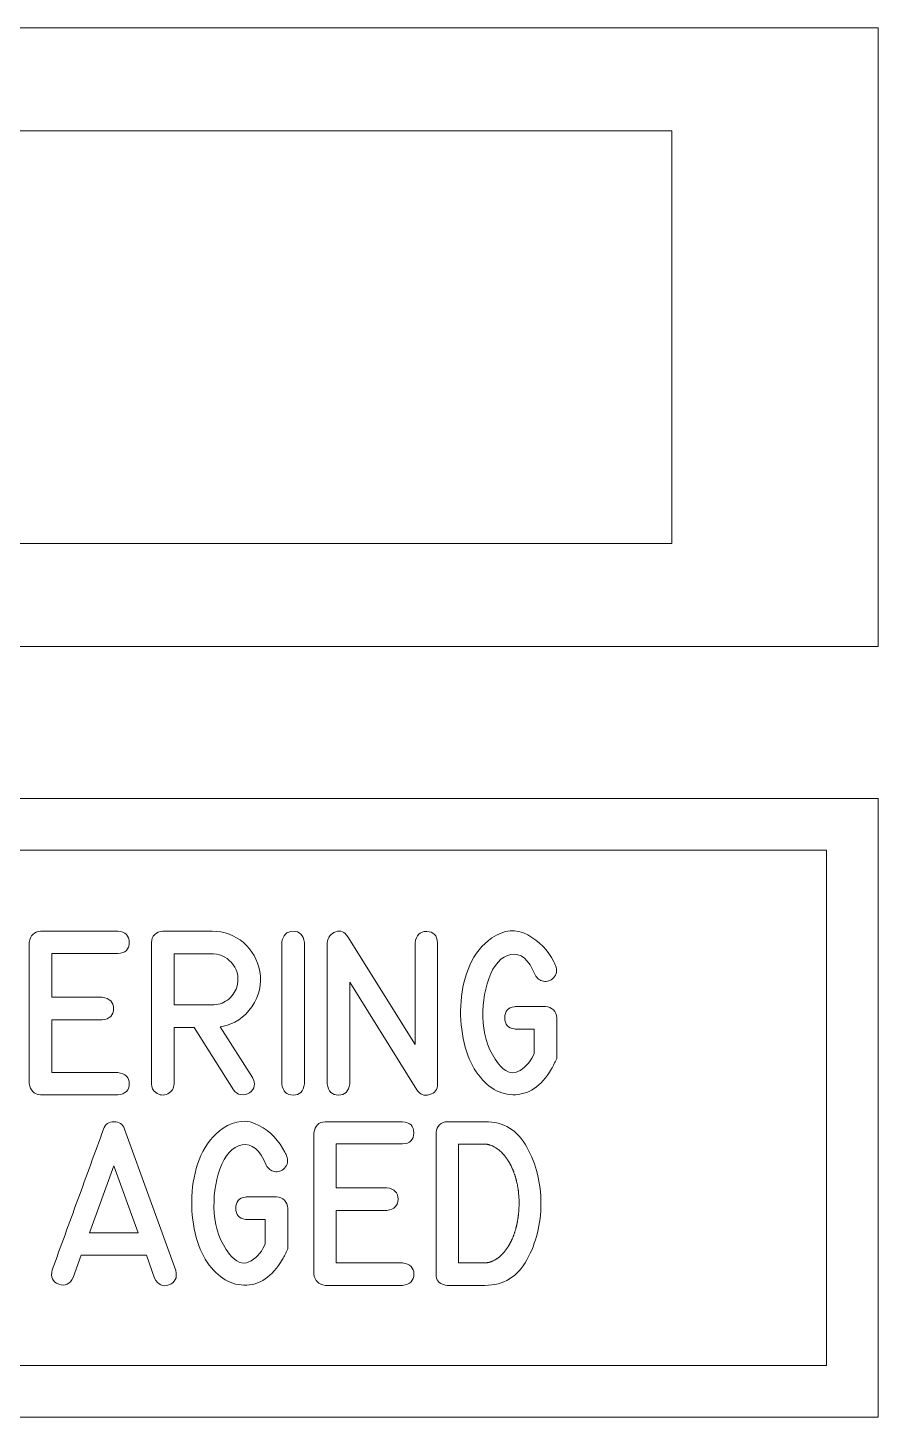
# Model space of a CAD drawing. Header units: millimetres. Extents: x -81 to 85, y -68 to 71.
# Drawn here: x -28.94 to -12.45, y -21.46 to 5.49 of the extents above; entities that cross this region are included whole.
import ezdxf

# ---------------------------------------------------------------- set-up
doc = ezdxf.new("R2010")
doc.units = ezdxf.units.MM
doc.header["$MEASUREMENT"] = 0
doc.layers.add('Layer 1', color=7, linetype='Continuous')

msp = doc.modelspace()

# ---------------------------------------------------------------- linework, layer by layer
at = {"layer": 'Layer 1', "color": 250, "lineweight": 18}
for points in [[(-72.4503, -6.5097), (-12.4503, -6.5097), (-12.4503, 5.4903), (-72.4503, 5.4903), (-72.4503, -6.5097)], [(-38.4503, -4.5098), (-16.4505, -4.5098), (-16.4505, 3.4902), (-38.4503, 3.4902), (-38.4503, -4.5098)]]:
    msp.add_lwpolyline(points, close=True, dxfattribs=at)
at = {"layer": 'Layer 1', "color": 250, "lineweight": 9}
msp.add_open_spline([(-72.4503, -21.4581), (-72.4503, -21.4581), (-12.4503, -21.4581), (-12.4503, -21.4581), (-12.4503, -21.4581), (-12.4503, -21.4581), (-12.4503, -9.4581), (-12.4503, -9.4581), (-12.4503, -9.4581), (-12.4503, -9.4581), (-72.4503, -9.4581), (-72.4503, -9.4581), (-72.4503, -9.4581), (-72.4503, -9.4581), (-72.4503, -21.4581), (-72.4503, -21.4581), (-72.4503, -21.4581), (-72.4503, -21.4581), (-72.4503, -21.4581), (-72.4503, -21.4581)], degree=3, knots=[0, 0, 0, 0, 0.1666667, 0.1666667, 0.1666667, 0.1666667, 0.3333333, 0.3333333, 0.3333333, 0.3333333, 0.5, 0.5, 0.5, 0.5, 0.6666667, 0.6666667, 0.6666667, 0.6666667, 1, 1, 1, 1], dxfattribs=at)
at = {"layer": 'Layer 1', "color": 2, "lineweight": 9}
msp.add_open_spline([(-41.4503, -20.4582), (-41.4503, -20.4582), (-13.4503, -20.4582), (-13.4503, -20.4582), (-13.4503, -20.4582), (-13.4503, -20.4582), (-13.4503, -10.4582), (-13.4503, -10.4582), (-13.4503, -10.4582), (-13.4503, -10.4582), (-41.4503, -10.4582), (-41.4503, -10.4582), (-41.4503, -10.4582), (-41.4503, -10.4582), (-41.4503, -20.4582), (-41.4503, -20.4582), (-41.4503, -20.4582), (-41.4503, -20.4582), (-41.4503, -20.4582), (-41.4503, -20.4582)], degree=3, knots=[0, 0, 0, 0, 0.1666667, 0.1666667, 0.1666667, 0.1666667, 0.3333333, 0.3333333, 0.3333333, 0.3333333, 0.5, 0.5, 0.5, 0.5, 0.6666667, 0.6666667, 0.6666667, 0.6666667, 1, 1, 1, 1], dxfattribs=at)
at = {"layer": 'Layer 1', "color": 240, "lineweight": 9}
for points, knots in [([(-27.192, -12.4655), (-27.192, -12.4655), (-28.4774, -12.4655), (-28.4774, -12.4655), (-28.4774, -12.4655), (-28.4774, -12.4655), (-28.4774, -13.3138), (-28.4774, -13.3138), (-28.4774, -13.3138), (-28.4774, -13.3138), (-27.4974, -13.3138), (-27.4974, -13.3138), (-27.4974, -13.3138), (-27.3508, -13.3355), (-27.2778, -13.409), (-27.2783, -13.5344), (-27.2783, -13.5344), (-27.2788, -13.6604), (-27.3519, -13.7334), (-27.4974, -13.754), (-27.4974, -13.754), (-27.4974, -13.754), (-28.4774, -13.754), (-28.4774, -13.754), (-28.4774, -13.754), (-28.4774, -13.754), (-28.4774, -14.7727), (-28.4774, -14.7727), (-28.4774, -14.7727), (-28.4774, -14.7727), (-27.192, -14.7727), (-27.192, -14.7727), (-27.192, -14.7727), (-27.0465, -14.7944), (-26.9735, -14.8669), (-26.9735, -14.9912), (-26.9735, -14.9912), (-26.9735, -15.1151), (-27.0465, -15.1876), (-27.192, -15.2082), (-27.192, -15.2082), (-27.192, -15.2082), (-28.6928, -15.2082), (-28.6928, -15.2082), (-28.6928, -15.2082), (-28.8219, -15.1918), (-28.8954, -15.1182), (-28.9129, -14.9881), (-28.9129, -14.9881), (-28.9129, -14.9881), (-28.9129, -12.2502), (-28.9129, -12.2502), (-28.9129, -12.2502), (-28.8933, -12.1136), (-28.8198, -12.0417), (-28.6928, -12.0332), (-28.6928, -12.0332), (-28.6928, -12.0332), (-27.192, -12.0332), (-27.192, -12.0332), (-27.192, -12.0332), (-27.0465, -12.0443), (-26.9735, -12.1173), (-26.974, -12.2512), (-26.974, -12.2512), (-26.9746, -12.3851), (-27.0476, -12.4565), (-27.192, -12.4655)], [0, 0, 0, 0, 0.0555556, 0.0555556, 0.0555556, 0.0555556, 0.1111111, 0.1111111, 0.1111111, 0.1111111, 0.1666667, 0.1666667, 0.1666667, 0.1666667, 0.2222222, 0.2222222, 0.2222222, 0.2222222, 0.2777778, 0.2777778, 0.2777778, 0.2777778, 0.3333333, 0.3333333, 0.3333333, 0.3333333, 0.3888889, 0.3888889, 0.3888889, 0.3888889, 0.4444444, 0.4444444, 0.4444444, 0.4444444, 0.5, 0.5, 0.5, 0.5, 0.5555556, 0.5555556, 0.5555556, 0.5555556, 0.6111111, 0.6111111, 0.6111111, 0.6111111, 0.6666667, 0.6666667, 0.6666667, 0.6666667, 0.7222222, 0.7222222, 0.7222222, 0.7222222, 0.7777778, 0.7777778, 0.7777778, 0.7777778, 0.8333333, 0.8333333, 0.8333333, 0.8333333, 0.8888889, 0.8888889, 0.8888889, 0.8888889, 1, 1, 1, 1]), ([(-24.5849, -14.8716), (-24.5187, -14.9886), (-24.5373, -15.0865), (-24.6404, -15.1664), (-24.6404, -15.1664), (-24.6902, -15.2013), (-24.7473, -15.2135), (-24.8119, -15.2018), (-24.8119, -15.2018), (-24.8765, -15.1907), (-24.9235, -15.1585), (-24.9537, -15.1061), (-24.9537, -15.1061), (-24.9537, -15.1061), (-25.7178, -13.898), (-25.7178, -13.898), (-25.7178, -13.898), (-25.7178, -13.898), (-26.1057, -13.898), (-26.1057, -13.898), (-26.1057, -13.898), (-26.1057, -13.898), (-26.1057, -14.9897), (-26.1057, -14.9897), (-26.1057, -14.9897), (-26.1057, -15.0796), (-26.1465, -15.1442), (-26.2279, -15.1844), (-26.2279, -15.1844), (-26.31, -15.2241), (-26.3862, -15.2167), (-26.4576, -15.1616), (-26.4576, -15.1616), (-26.5142, -15.1193), (-26.5428, -15.0621), (-26.5428, -14.9897), (-26.5428, -14.9897), (-26.5428, -14.9897), (-26.5428, -12.2502), (-26.5428, -12.2502), (-26.5428, -12.2502), (-26.5428, -12.1904), (-26.5216, -12.139), (-26.4798, -12.0967), (-26.4798, -12.0967), (-26.438, -12.0544), (-26.3867, -12.0332), (-26.3258, -12.0332), (-26.3258, -12.0332), (-26.3258, -12.0332), (-25.3633, -12.0332), (-25.3633, -12.0332), (-25.3633, -12.0332), (-25.1315, -12.0332), (-24.9304, -12.1068), (-24.76, -12.2539), (-24.76, -12.2539), (-24.5896, -12.4015), (-24.4833, -12.5883), (-24.442, -12.8148), (-24.442, -12.8148), (-24.3986, -13.0577), (-24.4499, -13.2847), (-24.5965, -13.4958), (-24.5965, -13.4958), (-24.7426, -13.7075), (-24.9368, -13.8355), (-25.1786, -13.881), (-25.1786, -13.881), (-25.1786, -13.881), (-25.2082, -13.8858), (-25.2082, -13.8858), (-25.2082, -13.8858), (-25.2082, -13.8858), (-24.5849, -14.8716), (-24.5849, -14.8716)], [0, 0, 0, 0, 0.05, 0.05, 0.05, 0.05, 0.1, 0.1, 0.1, 0.1, 0.15, 0.15, 0.15, 0.15, 0.2, 0.2, 0.2, 0.2, 0.25, 0.25, 0.25, 0.25, 0.3, 0.3, 0.3, 0.3, 0.35, 0.35, 0.35, 0.35, 0.4, 0.4, 0.4, 0.4, 0.45, 0.45, 0.45, 0.45, 0.5, 0.5, 0.5, 0.5, 0.55, 0.55, 0.55, 0.55, 0.6, 0.6, 0.6, 0.6, 0.65, 0.65, 0.65, 0.65, 0.7, 0.7, 0.7, 0.7, 0.75, 0.75, 0.75, 0.75, 0.8, 0.8, 0.8, 0.8, 0.85, 0.85, 0.85, 0.85, 0.9, 0.9, 0.9, 0.9, 1, 1, 1, 1]), ([(-23.5757, -14.9944), (-23.5985, -15.1399), (-23.672, -15.2124), (-23.7964, -15.2119), (-23.7964, -15.2119), (-23.9213, -15.2114), (-23.9943, -15.1389), (-24.016, -14.9944), (-24.016, -14.9944), (-24.016, -14.9944), (-24.016, -12.2533), (-24.016, -12.2533), (-24.016, -12.2533), (-23.9943, -12.1078), (-23.9213, -12.0343), (-23.7964, -12.0337), (-23.7964, -12.0337), (-23.672, -12.0332), (-23.5985, -12.1068), (-23.5757, -12.2533), (-23.5757, -12.2533), (-23.5757, -12.2533), (-23.5757, -14.9944), (-23.5757, -14.9944)], [0, 0, 0, 0, 0.1428571, 0.1428571, 0.1428571, 0.1428571, 0.2857143, 0.2857143, 0.2857143, 0.2857143, 0.4285714, 0.4285714, 0.4285714, 0.4285714, 0.5714286, 0.5714286, 0.5714286, 0.5714286, 0.7142857, 0.7142857, 0.7142857, 0.7142857, 1, 1, 1, 1]), ([(-20.9945, -14.9944), (-20.9945, -15.1029), (-21.0469, -15.1717), (-21.1517, -15.2013), (-21.1517, -15.2013), (-21.257, -15.2304), (-21.3379, -15.1997), (-21.3961, -15.1087), (-21.3961, -15.1087), (-21.3961, -15.1087), (-22.6984, -13.0206), (-22.6984, -13.0206), (-22.6984, -13.0206), (-22.6984, -13.0206), (-22.6984, -14.9944), (-22.6984, -14.9944), (-22.6984, -14.9944), (-22.7212, -15.1389), (-22.7942, -15.2114), (-22.9175, -15.2114), (-22.9175, -15.2114), (-23.0413, -15.2114), (-23.1138, -15.1389), (-23.1355, -14.9944), (-23.1355, -14.9944), (-23.1355, -14.9944), (-23.1355, -12.2565), (-23.1355, -12.2565), (-23.1355, -12.2565), (-23.1202, -12.1491), (-23.0651, -12.0782), (-22.9704, -12.0438), (-22.9704, -12.0438), (-22.8757, -12.0099), (-22.7968, -12.0422), (-22.7339, -12.1401), (-22.7339, -12.1401), (-22.7339, -12.1401), (-21.4316, -14.2314), (-21.4316, -14.2314), (-21.4316, -14.2314), (-21.4316, -14.2314), (-21.4316, -12.2565), (-21.4316, -12.2565), (-21.4316, -12.2565), (-21.412, -12.1089), (-21.3369, -12.0353), (-21.2062, -12.0369), (-21.2062, -12.0369), (-21.0755, -12.0385), (-21.0051, -12.1115), (-20.9945, -12.2565), (-20.9945, -12.2565), (-20.9945, -12.2565), (-20.9945, -14.9944), (-20.9945, -14.9944)], [0, 0, 0, 0, 0.0666667, 0.0666667, 0.0666667, 0.0666667, 0.1333333, 0.1333333, 0.1333333, 0.1333333, 0.2, 0.2, 0.2, 0.2, 0.2666667, 0.2666667, 0.2666667, 0.2666667, 0.3333333, 0.3333333, 0.3333333, 0.3333333, 0.4, 0.4, 0.4, 0.4, 0.4666667, 0.4666667, 0.4666667, 0.4666667, 0.5333333, 0.5333333, 0.5333333, 0.5333333, 0.6, 0.6, 0.6, 0.6, 0.6666667, 0.6666667, 0.6666667, 0.6666667, 0.7333333, 0.7333333, 0.7333333, 0.7333333, 0.8, 0.8, 0.8, 0.8, 0.8666667, 0.8666667, 0.8666667, 0.8666667, 1, 1, 1, 1]), ([(-19.489, -13.9292), (-19.489, -13.9292), (-19.5028, -13.9276), (-19.5028, -13.9276), (-19.5028, -13.9276), (-19.6293, -13.9123), (-19.6922, -13.8403), (-19.6922, -13.7122), (-19.6922, -13.7122), (-19.6922, -13.5842), (-19.6293, -13.5122), (-19.5028, -13.4969), (-19.5028, -13.4969), (-19.5028, -13.4969), (-19.489, -13.4937), (-19.489, -13.4937), (-19.489, -13.4937), (-19.489, -13.4937), (-19.4753, -13.4937), (-19.4753, -13.4937), (-19.4753, -13.4937), (-19.4753, -13.4937), (-18.9033, -13.4937), (-18.9033, -13.4937), (-18.9033, -13.4937), (-18.8429, -13.4937), (-18.7916, -13.5149), (-18.7487, -13.5577), (-18.7487, -13.5577), (-18.7059, -13.6006), (-18.6847, -13.6524), (-18.6847, -13.7122), (-18.6847, -13.7122), (-18.6847, -13.7122), (-18.6847, -14.4981), (-18.6847, -14.4981), (-18.6847, -14.4981), (-18.6847, -14.4981), (-18.7032, -14.5383), (-18.7032, -14.5383), (-18.7032, -14.5383), (-18.7032, -14.5383), (-18.7138, -14.5631), (-18.7138, -14.5631), (-18.7138, -14.5631), (-18.7138, -14.5631), (-18.7249, -14.5864), (-18.7249, -14.5864), (-18.7249, -14.5864), (-18.7249, -14.5864), (-18.7371, -14.6097), (-18.7371, -14.6097), (-18.7371, -14.6097), (-18.7371, -14.6097), (-18.7498, -14.633), (-18.7498, -14.633), (-18.7498, -14.633), (-18.7498, -14.633), (-18.7604, -14.6563), (-18.7604, -14.6563), (-18.7604, -14.6563), (-18.7604, -14.6563), (-18.7731, -14.6796), (-18.7731, -14.6796), (-18.7731, -14.6796), (-18.7731, -14.6796), (-18.7868, -14.7028), (-18.7868, -14.7028), (-18.7868, -14.7028), (-18.9874, -15.0436), (-19.2366, -15.2103), (-19.534, -15.2029), (-19.534, -15.2029), (-19.8319, -15.195), (-20.0817, -15.0267), (-20.2844, -14.6981), (-20.2844, -14.6981), (-20.3807, -14.542), (-20.4516, -14.3467), (-20.4982, -14.1112), (-20.4982, -14.1112), (-20.5447, -13.8763), (-20.559, -13.636), (-20.54, -13.3905), (-20.54, -13.3905), (-20.5215, -13.145), (-20.4643, -12.9116), (-20.3691, -12.6899), (-20.3691, -12.6899), (-20.2733, -12.4682), (-20.1304, -12.292), (-19.9404, -12.1618), (-19.9404, -12.1618), (-19.7023, -12.0004), (-19.4711, -11.9819), (-19.2456, -12.1052), (-19.2456, -12.1052), (-19.0202, -12.229), (-18.8519, -12.402), (-18.7403, -12.6253), (-18.7403, -12.6253), (-18.7403, -12.6253), (-18.7281, -12.6502), (-18.7281, -12.6502), (-18.7281, -12.6502), (-18.7281, -12.6502), (-18.7186, -12.6719), (-18.7186, -12.6719), (-18.7186, -12.6719), (-18.7186, -12.6719), (-18.7064, -12.6952), (-18.7064, -12.6952), (-18.7064, -12.6952), (-18.671, -12.7931), (-18.6847, -12.8735), (-18.7466, -12.9354), (-18.7466, -12.9354), (-18.8064, -12.9942), (-18.8715, -13.0164), (-18.9419, -13.0016), (-18.9419, -13.0016), (-19.0123, -12.9862), (-19.0662, -12.945), (-19.1049, -12.8767), (-19.1049, -12.8767), (-19.2255, -12.5767), (-19.3811, -12.4459), (-19.5721, -12.4846), (-19.5721, -12.4846), (-19.7626, -12.5227), (-19.9055, -12.6788), (-20.0008, -12.9524), (-20.0008, -12.9524), (-20.0939, -13.2169), (-20.1304, -13.5016), (-20.1108, -13.8059), (-20.1108, -13.8059), (-20.0912, -14.1102), (-19.9918, -14.3758), (-19.8129, -14.6018), (-19.8129, -14.6018), (-19.6901, -14.76), (-19.5652, -14.8108), (-19.4377, -14.7542), (-19.4377, -14.7542), (-19.3107, -14.697), (-19.2107, -14.5912), (-19.1372, -14.4361), (-19.1372, -14.4361), (-19.1372, -14.4361), (-19.1202, -14.4023), (-19.1202, -14.4023), (-19.1202, -14.4023), (-19.1202, -14.4023), (-19.1202, -13.9292), (-19.1202, -13.9292), (-19.1202, -13.9292), (-19.1202, -13.9292), (-19.489, -13.9292), (-19.489, -13.9292)], [0, 0, 0, 0, 0.0243902, 0.0243902, 0.0243902, 0.0243902, 0.0487805, 0.0487805, 0.0487805, 0.0487805, 0.0731707, 0.0731707, 0.0731707, 0.0731707, 0.097561, 0.097561, 0.097561, 0.097561, 0.1219512, 0.1219512, 0.1219512, 0.1219512, 0.1463415, 0.1463415, 0.1463415, 0.1463415, 0.1707317, 0.1707317, 0.1707317, 0.1707317, 0.195122, 0.195122, 0.195122, 0.195122, 0.2195122, 0.2195122, 0.2195122, 0.2195122, 0.2439024, 0.2439024, 0.2439024, 0.2439024, 0.2682927, 0.2682927, 0.2682927, 0.2682927, 0.2926829, 0.2926829, 0.2926829, 0.2926829, 0.3170732, 0.3170732, 0.3170732, 0.3170732, 0.3414634, 0.3414634, 0.3414634, 0.3414634, 0.3658537, 0.3658537, 0.3658537, 0.3658537, 0.3902439, 0.3902439, 0.3902439, 0.3902439, 0.4146341, 0.4146341, 0.4146341, 0.4146341, 0.4390244, 0.4390244, 0.4390244, 0.4390244, 0.4634146, 0.4634146, 0.4634146, 0.4634146, 0.4878049, 0.4878049, 0.4878049, 0.4878049, 0.5121951, 0.5121951, 0.5121951, 0.5121951, 0.5365854, 0.5365854, 0.5365854, 0.5365854, 0.5609756, 0.5609756, 0.5609756, 0.5609756, 0.5853659, 0.5853659, 0.5853659, 0.5853659, 0.6097561, 0.6097561, 0.6097561, 0.6097561, 0.6341463, 0.6341463, 0.6341463, 0.6341463, 0.6585366, 0.6585366, 0.6585366, 0.6585366, 0.6829268, 0.6829268, 0.6829268, 0.6829268, 0.7073171, 0.7073171, 0.7073171, 0.7073171, 0.7317073, 0.7317073, 0.7317073, 0.7317073, 0.7560976, 0.7560976, 0.7560976, 0.7560976, 0.7804878, 0.7804878, 0.7804878, 0.7804878, 0.804878, 0.804878, 0.804878, 0.804878, 0.8292683, 0.8292683, 0.8292683, 0.8292683, 0.8536585, 0.8536585, 0.8536585, 0.8536585, 0.8780488, 0.8780488, 0.8780488, 0.8780488, 0.902439, 0.902439, 0.902439, 0.902439, 0.9268293, 0.9268293, 0.9268293, 0.9268293, 0.9512195, 0.9512195, 0.9512195, 0.9512195, 1, 1, 1, 1]), ([(-25.3633, -13.4625), (-25.2575, -13.4625), (-25.1601, -13.4307), (-25.0707, -13.3662), (-25.0707, -13.3662), (-24.9812, -13.3021), (-24.9214, -13.2185), (-24.8902, -13.1153), (-24.8902, -13.1153), (-24.8415, -12.9561), (-24.8638, -12.8121), (-24.9569, -12.6835), (-24.9569, -12.6835), (-25.05, -12.555), (-25.1781, -12.484), (-25.3411, -12.4703), (-25.3411, -12.4703), (-25.3411, -12.4703), (-26.1057, -12.4703), (-26.1057, -12.4703), (-26.1057, -12.4703), (-26.1057, -12.4703), (-26.1057, -13.4625), (-26.1057, -13.4625), (-26.1057, -13.4625), (-26.1057, -13.4625), (-25.3633, -13.4625), (-25.3633, -13.4625)], [0, 0, 0, 0, 0.125, 0.125, 0.125, 0.125, 0.25, 0.25, 0.25, 0.25, 0.375, 0.375, 0.375, 0.375, 0.5, 0.5, 0.5, 0.5, 0.625, 0.625, 0.625, 0.625, 0.75, 0.75, 0.75, 0.75, 1, 1, 1, 1]), ([(-28.4663, -18.6022), (-28.3012, -18.1461), (-28.1356, -17.6905), (-27.9699, -17.2354), (-27.9699, -17.2354), (-27.8038, -16.7803), (-27.6376, -16.3247), (-27.4715, -15.8691), (-27.4715, -15.8691), (-27.4371, -15.7749), (-27.3693, -15.7273), (-27.2683, -15.7262), (-27.2683, -15.7262), (-27.1667, -15.7251), (-27.0984, -15.7728), (-27.0635, -15.8691), (-27.0635, -15.8691), (-27.0635, -15.8691), (-26.0697, -18.6096), (-26.0697, -18.6096), (-26.0697, -18.6096), (-26.039, -18.7557), (-26.0834, -18.8493), (-26.203, -18.8917), (-26.203, -18.8917), (-26.3232, -18.9345), (-26.4152, -18.8906), (-26.4809, -18.7615), (-26.4809, -18.7615), (-26.4809, -18.7615), (-26.6401, -18.3181), (-26.6401, -18.3181), (-26.6401, -18.3181), (-26.6401, -18.3181), (-27.9038, -18.3181), (-27.9038, -18.3181), (-27.9038, -18.3181), (-27.9038, -18.3181), (-28.0588, -18.7509), (-28.0588, -18.7509), (-28.0588, -18.7509), (-28.125, -18.8811), (-28.2192, -18.9234), (-28.3409, -18.8784), (-28.3409, -18.8784), (-28.4631, -18.834), (-28.5049, -18.7414), (-28.4663, -18.6022)], [0, 0, 0, 0, 0.0769231, 0.0769231, 0.0769231, 0.0769231, 0.1538462, 0.1538462, 0.1538462, 0.1538462, 0.2307692, 0.2307692, 0.2307692, 0.2307692, 0.3076923, 0.3076923, 0.3076923, 0.3076923, 0.3846154, 0.3846154, 0.3846154, 0.3846154, 0.4615385, 0.4615385, 0.4615385, 0.4615385, 0.5384615, 0.5384615, 0.5384615, 0.5384615, 0.6153846, 0.6153846, 0.6153846, 0.6153846, 0.6923077, 0.6923077, 0.6923077, 0.6923077, 0.7692308, 0.7692308, 0.7692308, 0.7692308, 0.8461538, 0.8461538, 0.8461538, 0.8461538, 1, 1, 1, 1]), ([(-24.7039, -17.6222), (-24.7039, -17.6222), (-24.7177, -17.6206), (-24.7177, -17.6206), (-24.7177, -17.6206), (-24.8442, -17.6053), (-24.9071, -17.5333), (-24.9071, -17.4052), (-24.9071, -17.4052), (-24.9071, -17.2772), (-24.8442, -17.2052), (-24.7177, -17.1899), (-24.7177, -17.1899), (-24.7177, -17.1899), (-24.7039, -17.1867), (-24.7039, -17.1867), (-24.7039, -17.1867), (-24.7039, -17.1867), (-24.6902, -17.1867), (-24.6902, -17.1867), (-24.6902, -17.1867), (-24.6902, -17.1867), (-24.1182, -17.1867), (-24.1182, -17.1867), (-24.1182, -17.1867), (-24.0578, -17.1867), (-24.0065, -17.2079), (-23.9636, -17.2507), (-23.9636, -17.2507), (-23.9208, -17.2936), (-23.8996, -17.3454), (-23.8996, -17.4052), (-23.8996, -17.4052), (-23.8996, -17.4052), (-23.8996, -18.1911), (-23.8996, -18.1911), (-23.8996, -18.1911), (-23.8996, -18.1911), (-23.9181, -18.2313), (-23.9181, -18.2313), (-23.9181, -18.2313), (-23.9181, -18.2313), (-23.9287, -18.2561), (-23.9287, -18.2561), (-23.9287, -18.2561), (-23.9287, -18.2561), (-23.9398, -18.2794), (-23.9398, -18.2794), (-23.9398, -18.2794), (-23.9398, -18.2794), (-23.952, -18.3027), (-23.952, -18.3027), (-23.952, -18.3027), (-23.952, -18.3027), (-23.9647, -18.326), (-23.9647, -18.326), (-23.9647, -18.326), (-23.9647, -18.326), (-23.9753, -18.3493), (-23.9753, -18.3493), (-23.9753, -18.3493), (-23.9753, -18.3493), (-23.988, -18.3726), (-23.988, -18.3726), (-23.988, -18.3726), (-23.988, -18.3726), (-24.0017, -18.3958), (-24.0017, -18.3958), (-24.0017, -18.3958), (-24.2023, -18.7366), (-24.4515, -18.9033), (-24.7489, -18.8959), (-24.7489, -18.8959), (-25.0468, -18.888), (-25.2966, -18.7197), (-25.4993, -18.3911), (-25.4993, -18.3911), (-25.5956, -18.235), (-25.6665, -18.0397), (-25.7131, -17.8042), (-25.7131, -17.8042), (-25.7596, -17.5693), (-25.7739, -17.329), (-25.7549, -17.0835), (-25.7549, -17.0835), (-25.7364, -16.838), (-25.6792, -16.6046), (-25.584, -16.3829), (-25.584, -16.3829), (-25.4882, -16.1612), (-25.3453, -15.985), (-25.1553, -15.8548), (-25.1553, -15.8548), (-24.9172, -15.6934), (-24.686, -15.6749), (-24.4605, -15.7982), (-24.4605, -15.7982), (-24.2351, -15.922), (-24.0668, -16.095), (-23.9552, -16.3183), (-23.9552, -16.3183), (-23.9552, -16.3183), (-23.943, -16.3432), (-23.943, -16.3432), (-23.943, -16.3432), (-23.943, -16.3432), (-23.9335, -16.3649), (-23.9335, -16.3649), (-23.9335, -16.3649), (-23.9335, -16.3649), (-23.9213, -16.3882), (-23.9213, -16.3882), (-23.9213, -16.3882), (-23.8859, -16.4861), (-23.8996, -16.5665), (-23.9615, -16.6284), (-23.9615, -16.6284), (-24.0213, -16.6872), (-24.0864, -16.7094), (-24.1568, -16.6946), (-24.1568, -16.6946), (-24.2272, -16.6792), (-24.2811, -16.638), (-24.3198, -16.5697), (-24.3198, -16.5697), (-24.4404, -16.2697), (-24.596, -16.1389), (-24.787, -16.1776), (-24.787, -16.1776), (-24.9775, -16.2157), (-25.1204, -16.3718), (-25.2157, -16.6454), (-25.2157, -16.6454), (-25.3088, -16.9099), (-25.3453, -17.1946), (-25.3257, -17.4989), (-25.3257, -17.4989), (-25.3061, -17.8032), (-25.2067, -18.0688), (-25.0278, -18.2948), (-25.0278, -18.2948), (-24.905, -18.453), (-24.7801, -18.5038), (-24.6526, -18.4472), (-24.6526, -18.4472), (-24.5256, -18.39), (-24.4256, -18.2842), (-24.3521, -18.1291), (-24.3521, -18.1291), (-24.3521, -18.1291), (-24.3351, -18.0953), (-24.3351, -18.0953), (-24.3351, -18.0953), (-24.3351, -18.0953), (-24.3351, -17.6222), (-24.3351, -17.6222), (-24.3351, -17.6222), (-24.3351, -17.6222), (-24.7039, -17.6222), (-24.7039, -17.6222)], [0, 0, 0, 0, 0.0243902, 0.0243902, 0.0243902, 0.0243902, 0.0487805, 0.0487805, 0.0487805, 0.0487805, 0.0731707, 0.0731707, 0.0731707, 0.0731707, 0.097561, 0.097561, 0.097561, 0.097561, 0.1219512, 0.1219512, 0.1219512, 0.1219512, 0.1463415, 0.1463415, 0.1463415, 0.1463415, 0.1707317, 0.1707317, 0.1707317, 0.1707317, 0.195122, 0.195122, 0.195122, 0.195122, 0.2195122, 0.2195122, 0.2195122, 0.2195122, 0.2439024, 0.2439024, 0.2439024, 0.2439024, 0.2682927, 0.2682927, 0.2682927, 0.2682927, 0.2926829, 0.2926829, 0.2926829, 0.2926829, 0.3170732, 0.3170732, 0.3170732, 0.3170732, 0.3414634, 0.3414634, 0.3414634, 0.3414634, 0.3658537, 0.3658537, 0.3658537, 0.3658537, 0.3902439, 0.3902439, 0.3902439, 0.3902439, 0.4146341, 0.4146341, 0.4146341, 0.4146341, 0.4390244, 0.4390244, 0.4390244, 0.4390244, 0.4634146, 0.4634146, 0.4634146, 0.4634146, 0.4878049, 0.4878049, 0.4878049, 0.4878049, 0.5121951, 0.5121951, 0.5121951, 0.5121951, 0.5365854, 0.5365854, 0.5365854, 0.5365854, 0.5609756, 0.5609756, 0.5609756, 0.5609756, 0.5853659, 0.5853659, 0.5853659, 0.5853659, 0.6097561, 0.6097561, 0.6097561, 0.6097561, 0.6341463, 0.6341463, 0.6341463, 0.6341463, 0.6585366, 0.6585366, 0.6585366, 0.6585366, 0.6829268, 0.6829268, 0.6829268, 0.6829268, 0.7073171, 0.7073171, 0.7073171, 0.7073171, 0.7317073, 0.7317073, 0.7317073, 0.7317073, 0.7560976, 0.7560976, 0.7560976, 0.7560976, 0.7804878, 0.7804878, 0.7804878, 0.7804878, 0.804878, 0.804878, 0.804878, 0.804878, 0.8292683, 0.8292683, 0.8292683, 0.8292683, 0.8536585, 0.8536585, 0.8536585, 0.8536585, 0.8780488, 0.8780488, 0.8780488, 0.8780488, 0.902439, 0.902439, 0.902439, 0.902439, 0.9268293, 0.9268293, 0.9268293, 0.9268293, 0.9512195, 0.9512195, 0.9512195, 0.9512195, 1, 1, 1, 1]), ([(-21.6734, -16.1585), (-21.6734, -16.1585), (-22.9588, -16.1585), (-22.9588, -16.1585), (-22.9588, -16.1585), (-22.9588, -16.1585), (-22.9588, -17.0068), (-22.9588, -17.0068), (-22.9588, -17.0068), (-22.9588, -17.0068), (-21.9788, -17.0068), (-21.9788, -17.0068), (-21.9788, -17.0068), (-21.8322, -17.0285), (-21.7592, -17.102), (-21.7597, -17.2274), (-21.7597, -17.2274), (-21.7602, -17.3534), (-21.8333, -17.4264), (-21.9788, -17.447), (-21.9788, -17.447), (-21.9788, -17.447), (-22.9588, -17.447), (-22.9588, -17.447), (-22.9588, -17.447), (-22.9588, -17.447), (-22.9588, -18.4657), (-22.9588, -18.4657), (-22.9588, -18.4657), (-22.9588, -18.4657), (-21.6734, -18.4657), (-21.6734, -18.4657), (-21.6734, -18.4657), (-21.5279, -18.4874), (-21.4549, -18.5599), (-21.4549, -18.6842), (-21.4549, -18.6842), (-21.4549, -18.8081), (-21.5279, -18.8806), (-21.6734, -18.9012), (-21.6734, -18.9012), (-21.6734, -18.9012), (-23.1742, -18.9012), (-23.1742, -18.9012), (-23.1742, -18.9012), (-23.3033, -18.8848), (-23.3768, -18.8112), (-23.3943, -18.6811), (-23.3943, -18.6811), (-23.3943, -18.6811), (-23.3943, -15.9432), (-23.3943, -15.9432), (-23.3943, -15.9432), (-23.3747, -15.8066), (-23.3012, -15.7347), (-23.1742, -15.7262), (-23.1742, -15.7262), (-23.1742, -15.7262), (-21.6734, -15.7262), (-21.6734, -15.7262), (-21.6734, -15.7262), (-21.5279, -15.7373), (-21.4549, -15.8103), (-21.4554, -15.9442), (-21.4554, -15.9442), (-21.456, -16.0781), (-21.529, -16.1495), (-21.6734, -16.1585)], [0, 0, 0, 0, 0.0555556, 0.0555556, 0.0555556, 0.0555556, 0.1111111, 0.1111111, 0.1111111, 0.1111111, 0.1666667, 0.1666667, 0.1666667, 0.1666667, 0.2222222, 0.2222222, 0.2222222, 0.2222222, 0.2777778, 0.2777778, 0.2777778, 0.2777778, 0.3333333, 0.3333333, 0.3333333, 0.3333333, 0.3888889, 0.3888889, 0.3888889, 0.3888889, 0.4444444, 0.4444444, 0.4444444, 0.4444444, 0.5, 0.5, 0.5, 0.5, 0.5555556, 0.5555556, 0.5555556, 0.5555556, 0.6111111, 0.6111111, 0.6111111, 0.6111111, 0.6666667, 0.6666667, 0.6666667, 0.6666667, 0.7222222, 0.7222222, 0.7222222, 0.7222222, 0.7777778, 0.7777778, 0.7777778, 0.7777778, 0.8333333, 0.8333333, 0.8333333, 0.8333333, 0.8888889, 0.8888889, 0.8888889, 0.8888889, 1, 1, 1, 1]), ([(-20.8072, -15.7262), (-20.8072, -15.7262), (-20.077, -15.7262), (-20.077, -15.7262), (-20.077, -15.7262), (-19.714, -15.7262), (-19.4425, -15.8913), (-19.2615, -16.222), (-19.2615, -16.222), (-19.0806, -16.5528), (-18.9901, -16.9168), (-18.9901, -17.3137), (-18.9901, -17.3137), (-18.9901, -17.7106), (-19.0811, -18.0741), (-19.2621, -18.4048), (-19.2621, -18.4048), (-19.4436, -18.7356), (-19.715, -18.9012), (-20.077, -18.9012), (-20.077, -18.9012), (-20.077, -18.9012), (-20.8072, -18.9012), (-20.8072, -18.9012), (-20.8072, -18.9012), (-20.8072, -18.9012), (-20.8041, -18.9012), (-20.8041, -18.9012), (-20.8041, -18.9012), (-20.8041, -18.9012), (-20.8072, -18.9012), (-20.8072, -18.9012), (-20.8072, -18.9012), (-20.8411, -18.8959), (-20.8596, -18.8927), (-20.8628, -18.8917), (-20.8628, -18.8917), (-20.9702, -18.8663), (-21.0237, -18.7959), (-21.0226, -18.6811), (-21.0226, -18.6811), (-21.0226, -18.6811), (-21.0242, -18.6811), (-21.0242, -18.6811), (-21.0242, -18.6811), (-21.0242, -18.6811), (-21.0226, -15.9432), (-21.0226, -15.9432), (-21.0226, -15.9432), (-21.0237, -15.94), (-21.0242, -15.9357), (-21.0242, -15.931), (-21.0242, -15.931), (-21.021, -15.8738), (-20.9988, -15.8257), (-20.957, -15.786), (-20.957, -15.786), (-20.9147, -15.7463), (-20.8644, -15.7262), (-20.8057, -15.7262), (-20.8057, -15.7262), (-20.8057, -15.7262), (-20.8072, -15.7262), (-20.8072, -15.7262)], [0, 0, 0, 0, 0.0588235, 0.0588235, 0.0588235, 0.0588235, 0.1176471, 0.1176471, 0.1176471, 0.1176471, 0.1764706, 0.1764706, 0.1764706, 0.1764706, 0.2352941, 0.2352941, 0.2352941, 0.2352941, 0.2941176, 0.2941176, 0.2941176, 0.2941176, 0.3529412, 0.3529412, 0.3529412, 0.3529412, 0.4117647, 0.4117647, 0.4117647, 0.4117647, 0.4705882, 0.4705882, 0.4705882, 0.4705882, 0.5294118, 0.5294118, 0.5294118, 0.5294118, 0.5882353, 0.5882353, 0.5882353, 0.5882353, 0.6470588, 0.6470588, 0.6470588, 0.6470588, 0.7058824, 0.7058824, 0.7058824, 0.7058824, 0.7647059, 0.7647059, 0.7647059, 0.7647059, 0.8235294, 0.8235294, 0.8235294, 0.8235294, 0.8823529, 0.8823529, 0.8823529, 0.8823529, 1, 1, 1, 1]), ([(-20.077, -18.4641), (-20.0749, -18.4641), (-20.0728, -18.4641), (-20.0706, -18.4641), (-20.0706, -18.4641), (-20.0685, -18.4641), (-20.0659, -18.4641), (-20.0632, -18.4641), (-20.0632, -18.4641), (-20.0611, -18.4641), (-20.059, -18.4636), (-20.0574, -18.463), (-20.0574, -18.463), (-20.0558, -18.4625), (-20.0537, -18.4625), (-20.0505, -18.4625), (-20.0505, -18.4625), (-20.0484, -18.4625), (-20.0463, -18.462), (-20.0437, -18.4615), (-20.0437, -18.4615), (-20.041, -18.4609), (-20.0384, -18.4609), (-20.0352, -18.4609), (-20.0352, -18.4609), (-20.0331, -18.4609), (-20.031, -18.4604), (-20.0288, -18.4604), (-20.0288, -18.4604), (-20.0267, -18.4599), (-20.0241, -18.4593), (-20.0209, -18.4593), (-20.0209, -18.4593), (-20.0193, -18.4593), (-20.0172, -18.4593), (-20.0151, -18.4588), (-20.0151, -18.4588), (-20.013, -18.4583), (-20.0103, -18.4578), (-20.0071, -18.4578), (-20.0071, -18.4578), (-20.0029, -18.4556), (-19.9987, -18.4546), (-19.995, -18.4546), (-19.995, -18.4546), (-19.9929, -18.4546), (-19.9907, -18.4541), (-19.9886, -18.4525), (-19.9886, -18.4525), (-19.9865, -18.4509), (-19.9839, -18.4493), (-19.9807, -18.4488), (-19.9807, -18.4488), (-19.9786, -18.4488), (-19.9764, -18.4482), (-19.9738, -18.4477), (-19.9738, -18.4477), (-19.9712, -18.4472), (-19.9685, -18.4466), (-19.9653, -18.4456), (-19.9653, -18.4456), (-19.9632, -18.4456), (-19.9611, -18.4451), (-19.959, -18.444), (-19.959, -18.444), (-19.9569, -18.4429), (-19.9548, -18.4419), (-19.9516, -18.4408), (-19.9516, -18.4408), (-19.9452, -18.4387), (-19.9405, -18.4366), (-19.9373, -18.4345), (-19.9373, -18.4345), (-19.9188, -18.4281), (-19.9135, -18.4265), (-19.9219, -18.4281), (-19.9219, -18.4281), (-19.9198, -18.4281), (-19.9177, -18.4276), (-19.9156, -18.426), (-19.9156, -18.426), (-19.9135, -18.4244), (-19.9108, -18.4234), (-19.9082, -18.4223), (-19.9082, -18.4223), (-19.8987, -18.416), (-19.8944, -18.4133), (-19.8955, -18.4144), (-19.8955, -18.4144), (-19.8854, -18.4091), (-19.8801, -18.4064), (-19.8801, -18.4064), (-19.8801, -18.4064), (-19.878, -18.4054), (-19.8759, -18.4043), (-19.8738, -18.4027), (-19.8738, -18.4027), (-19.8717, -18.4011), (-19.869, -18.3995), (-19.8659, -18.3974), (-19.8659, -18.3974), (-19.8569, -18.3911), (-19.8521, -18.3879), (-19.8521, -18.3879), (-19.8521, -18.3879), (-19.85, -18.3868), (-19.8479, -18.3858), (-19.8452, -18.3842), (-19.8452, -18.3842), (-19.8426, -18.3826), (-19.8399, -18.381), (-19.8367, -18.3789), (-19.8367, -18.3789), (-19.8346, -18.3779), (-19.8325, -18.3763), (-19.8304, -18.3741), (-19.8304, -18.3741), (-19.8283, -18.372), (-19.8256, -18.3699), (-19.8225, -18.3678), (-19.8225, -18.3678), (-19.8209, -18.3667), (-19.8188, -18.3657), (-19.8166, -18.3641), (-19.8166, -18.3641), (-19.8145, -18.3625), (-19.8119, -18.3604), (-19.8087, -18.3588), (-19.8087, -18.3588), (-19.8066, -18.3567), (-19.8013, -18.3525), (-19.7934, -18.3461), (-19.7934, -18.3461), (-19.7849, -18.3376), (-19.7807, -18.3339), (-19.7807, -18.3339), (-19.7807, -18.3339), (-19.7785, -18.3318), (-19.777, -18.3297), (-19.7748, -18.3276), (-19.7748, -18.3276), (-19.7727, -18.3255), (-19.7701, -18.3228), (-19.7669, -18.3196), (-19.7669, -18.3196), (-19.7648, -18.3175), (-19.7627, -18.3159), (-19.7605, -18.3138), (-19.7605, -18.3138), (-19.7584, -18.3117), (-19.7563, -18.3091), (-19.7531, -18.3059), (-19.7531, -18.3059), (-19.75, -18.3038), (-19.7452, -18.2995), (-19.7389, -18.2937), (-19.7389, -18.2937), (-19.7367, -18.2916), (-19.7346, -18.2895), (-19.733, -18.2874), (-19.733, -18.2874), (-19.7309, -18.2852), (-19.7283, -18.2826), (-19.7251, -18.2794), (-19.7251, -18.2794), (-19.723, -18.2773), (-19.7209, -18.2752), (-19.7187, -18.2725), (-19.7187, -18.2725), (-19.7166, -18.2699), (-19.714, -18.2673), (-19.7113, -18.2641), (-19.7113, -18.2641), (-19.6986, -18.2477), (-19.6944, -18.2424), (-19.6986, -18.2487), (-19.6986, -18.2487), (-19.6912, -18.2413), (-19.687, -18.2355), (-19.6849, -18.2313), (-19.6849, -18.2313), (-19.6754, -18.2191), (-19.6711, -18.2133), (-19.6722, -18.2143), (-19.6722, -18.2143), (-19.6701, -18.2112), (-19.6679, -18.2085), (-19.6664, -18.2059), (-19.6664, -18.2059), (-19.6642, -18.2032), (-19.6616, -18.2006), (-19.6584, -18.1974), (-19.6584, -18.1974), (-19.6563, -18.1942), (-19.6547, -18.1911), (-19.6531, -18.1879), (-19.6531, -18.1879), (-19.6515, -18.1847), (-19.6489, -18.1821), (-19.6462, -18.1789), (-19.6462, -18.1789), (-19.6452, -18.1757), (-19.6431, -18.1725), (-19.6404, -18.1688), (-19.6404, -18.1688), (-19.6378, -18.1651), (-19.6357, -18.162), (-19.6335, -18.1588), (-19.6335, -18.1588), (-19.6272, -18.1503), (-19.6235, -18.144), (-19.6214, -18.1397), (-19.6214, -18.1397), (-19.6193, -18.1371), (-19.6171, -18.1334), (-19.6156, -18.1297), (-19.6156, -18.1297), (-19.614, -18.1265), (-19.6119, -18.1228), (-19.6087, -18.1196), (-19.6087, -18.1196), (-19.6066, -18.117), (-19.605, -18.1133), (-19.6034, -18.1096), (-19.6034, -18.1096), (-19.6018, -18.1064), (-19.5997, -18.1027), (-19.5965, -18.0995), (-19.5965, -18.0995), (-19.5944, -18.0947), (-19.5912, -18.0879), (-19.587, -18.0794), (-19.587, -18.0794), (-19.5849, -18.0762), (-19.5833, -18.0731), (-19.5817, -18.0688), (-19.5817, -18.0688), (-19.5801, -18.0646), (-19.578, -18.0604), (-19.5748, -18.0561), (-19.5748, -18.0561), (-19.5727, -18.0529), (-19.5706, -18.0498), (-19.569, -18.0461), (-19.569, -18.0461), (-19.5679, -18.0424), (-19.5653, -18.0387), (-19.5621, -18.0344), (-19.5621, -18.0344), (-19.5611, -18.0312), (-19.56, -18.0281), (-19.5584, -18.0238), (-19.5584, -18.0238), (-19.5568, -18.0196), (-19.5552, -18.0154), (-19.5531, -18.0111), (-19.5531, -18.0111), (-19.5499, -18.0064), (-19.5462, -17.9984), (-19.542, -17.9879), (-19.542, -17.9879), (-19.5319, -17.9625), (-19.5282, -17.954), (-19.5314, -17.9635), (-19.5314, -17.9635), (-19.5304, -17.9603), (-19.5288, -17.9561), (-19.5272, -17.9519), (-19.5272, -17.9519), (-19.5256, -17.9471), (-19.524, -17.9423), (-19.5219, -17.9386), (-19.5219, -17.9386), (-19.5208, -17.9344), (-19.5198, -17.9302), (-19.5182, -17.9259), (-19.5182, -17.9259), (-19.5166, -17.9217), (-19.5145, -17.9175), (-19.5129, -17.9122), (-19.5129, -17.9122), (-19.5097, -17.9027), (-19.5071, -17.8947), (-19.505, -17.8873), (-19.505, -17.8873), (-19.5039, -17.8831), (-19.5028, -17.8788), (-19.5013, -17.8746), (-19.5013, -17.8746), (-19.4997, -17.8709), (-19.4976, -17.8661), (-19.4954, -17.8609), (-19.4954, -17.8609), (-19.4997, -17.8714), (-19.497, -17.8624), (-19.488, -17.8344), (-19.488, -17.8344), (-19.4859, -17.8296), (-19.4827, -17.8206), (-19.4785, -17.8085), (-19.4785, -17.8085), (-19.4785, -17.8042), (-19.478, -17.7995), (-19.4764, -17.7952), (-19.4764, -17.7952), (-19.4748, -17.7905), (-19.4732, -17.7857), (-19.4722, -17.7804), (-19.4722, -17.7804), (-19.4711, -17.7762), (-19.47, -17.772), (-19.469, -17.7672), (-19.469, -17.7672), (-19.4684, -17.7624), (-19.4669, -17.7577), (-19.4647, -17.7524), (-19.4647, -17.7524), (-19.4647, -17.7492), (-19.4637, -17.7455), (-19.4621, -17.7407), (-19.4621, -17.7407), (-19.4605, -17.736), (-19.4595, -17.7312), (-19.4584, -17.7259), (-19.4584, -17.7259), (-19.4573, -17.719), (-19.4557, -17.709), (-19.4536, -17.6968), (-19.4536, -17.6968), (-19.4536, -17.6926), (-19.4531, -17.6883), (-19.4515, -17.6836), (-19.4515, -17.6836), (-19.4499, -17.6788), (-19.4483, -17.6741), (-19.4478, -17.6688), (-19.4478, -17.6688), (-19.4478, -17.6645), (-19.4473, -17.6603), (-19.4462, -17.6555), (-19.4462, -17.6555), (-19.4452, -17.6508), (-19.4441, -17.646), (-19.443, -17.6407), (-19.443, -17.6407), (-19.442, -17.6333), (-19.4404, -17.6238), (-19.4383, -17.6111), (-19.4383, -17.6111), (-19.4383, -17.6074), (-19.4372, -17.6026), (-19.4356, -17.5973), (-19.4356, -17.5973), (-19.4346, -17.592), (-19.433, -17.5873), (-19.4319, -17.582), (-19.4319, -17.582), (-19.4319, -17.5746), (-19.4309, -17.5651), (-19.4288, -17.5524), (-19.4288, -17.5524), (-19.4288, -17.5481), (-19.4288, -17.5439), (-19.4282, -17.5391), (-19.4282, -17.5391), (-19.4277, -17.5344), (-19.4266, -17.5291), (-19.4256, -17.5232), (-19.4256, -17.5232), (-19.424, -17.5105), (-19.4229, -17.501), (-19.4229, -17.4936), (-19.4229, -17.4936), (-19.4219, -17.4862), (-19.4214, -17.4767), (-19.4214, -17.464), (-19.4214, -17.464), (-19.4203, -17.4566), (-19.4198, -17.4465), (-19.4198, -17.4333), (-19.4198, -17.4333), (-19.4187, -17.4259), (-19.4182, -17.4158), (-19.4182, -17.4037), (-19.4182, -17.4037), (-19.4182, -17.3984), (-19.4176, -17.3936), (-19.4171, -17.3888), (-19.4171, -17.3888), (-19.4166, -17.3841), (-19.4161, -17.3788), (-19.415, -17.3724), (-19.415, -17.3724), (-19.415, -17.3682), (-19.4145, -17.364), (-19.4139, -17.3592), (-19.4139, -17.3592), (-19.4139, -17.355), (-19.4134, -17.3492), (-19.4134, -17.3433), (-19.4134, -17.3433), (-19.4134, -17.3391), (-19.4134, -17.3343), (-19.4134, -17.329), (-19.4134, -17.329), (-19.4134, -17.3243), (-19.4134, -17.319), (-19.4134, -17.3137), (-19.4134, -17.3137), (-19.4134, -17.3084), (-19.4134, -17.3036), (-19.4134, -17.2989), (-19.4134, -17.2989), (-19.4134, -17.2941), (-19.4134, -17.2894), (-19.4134, -17.2841), (-19.4134, -17.2841), (-19.4134, -17.2793), (-19.4139, -17.274), (-19.4139, -17.2698), (-19.4139, -17.2698), (-19.4145, -17.265), (-19.415, -17.2592), (-19.415, -17.2534), (-19.415, -17.2534), (-19.415, -17.2491), (-19.415, -17.2444), (-19.415, -17.2391), (-19.415, -17.2391), (-19.415, -17.2343), (-19.415, -17.229), (-19.415, -17.2237), (-19.415, -17.2237), (-19.415, -17.2174), (-19.4161, -17.2073), (-19.4182, -17.1925), (-19.4182, -17.1925), (-19.4182, -17.1803), (-19.4187, -17.1708), (-19.4198, -17.165), (-19.4198, -17.165), (-19.4198, -17.1576), (-19.4208, -17.147), (-19.4229, -17.1322), (-19.4229, -17.1322), (-19.4229, -17.12), (-19.4235, -17.1105), (-19.4245, -17.1041), (-19.4245, -17.1041), (-19.4245, -17.0973), (-19.4251, -17.0872), (-19.4272, -17.075), (-19.4272, -17.075), (-19.4282, -17.0708), (-19.4293, -17.066), (-19.4298, -17.0608), (-19.4298, -17.0608), (-19.4303, -17.056), (-19.4303, -17.0507), (-19.4303, -17.0454), (-19.4303, -17.0454), (-19.4325, -17.0332), (-19.4346, -17.0232), (-19.4367, -17.0158), (-19.4367, -17.0158), (-19.4378, -17.0121), (-19.4388, -17.0073), (-19.4399, -17.0031), (-19.4399, -17.0031), (-19.4409, -16.9983), (-19.4415, -16.9936), (-19.4415, -16.9883), (-19.4415, -16.9883), (-19.4425, -16.9809), (-19.4441, -16.9713), (-19.4462, -16.9586), (-19.4462, -16.9586), (-19.4473, -16.9512), (-19.4483, -16.9417), (-19.4505, -16.929), (-19.4505, -16.929), (-19.4547, -16.9168), (-19.4573, -16.9073), (-19.4584, -16.9015), (-19.4584, -16.9015), (-19.4605, -16.8888), (-19.4621, -16.8803), (-19.4632, -16.875), (-19.4632, -16.875), (-19.4653, -16.8708), (-19.4669, -16.8666), (-19.4679, -16.8618), (-19.4679, -16.8618), (-19.469, -16.857), (-19.4695, -16.8523), (-19.4706, -16.847), (-19.4706, -16.847), (-19.4716, -16.8427), (-19.4732, -16.8385), (-19.4753, -16.8337), (-19.4753, -16.8337), (-19.4774, -16.829), (-19.4785, -16.8242), (-19.4785, -16.8189), (-19.4785, -16.8189), (-19.488, -16.7914), (-19.4907, -16.7824), (-19.4864, -16.793), (-19.4864, -16.793), (-19.4886, -16.7856), (-19.4907, -16.7766), (-19.4938, -16.7665), (-19.4938, -16.7665), (-19.496, -16.7634), (-19.4981, -16.7597), (-19.4997, -16.7549), (-19.4997, -16.7549), (-19.5013, -16.7501), (-19.5023, -16.7459), (-19.5034, -16.7417), (-19.5034, -16.7417), (-19.5044, -16.7385), (-19.5076, -16.7295), (-19.5129, -16.7152), (-19.5129, -16.7152), (-19.5166, -16.7052), (-19.5198, -16.6967), (-19.5219, -16.6903), (-19.5219, -16.6903), (-19.524, -16.6872), (-19.5256, -16.6835), (-19.5272, -16.6787), (-19.5272, -16.6787), (-19.5288, -16.6739), (-19.5304, -16.6697), (-19.5314, -16.6655), (-19.5314, -16.6655), (-19.5335, -16.6628), (-19.5357, -16.6591), (-19.5372, -16.6549), (-19.5372, -16.6549), (-19.5394, -16.6507), (-19.5409, -16.6464), (-19.542, -16.6422), (-19.542, -16.6422), (-19.5462, -16.6321), (-19.5499, -16.6242), (-19.5531, -16.6189), (-19.5531, -16.6189), (-19.5573, -16.6088), (-19.56, -16.6014), (-19.5621, -16.5972), (-19.5621, -16.5972), (-19.5663, -16.5872), (-19.57, -16.5792), (-19.5732, -16.5745), (-19.5732, -16.5745), (-19.5753, -16.5713), (-19.5775, -16.5676), (-19.579, -16.5639), (-19.579, -16.5639), (-19.5812, -16.5607), (-19.5827, -16.557), (-19.5838, -16.5538), (-19.5838, -16.5538), (-19.5902, -16.5438), (-19.5944, -16.5364), (-19.5965, -16.5321), (-19.5965, -16.5321), (-19.6055, -16.5178), (-19.6097, -16.511), (-19.6087, -16.512), (-19.6087, -16.512), (-19.6119, -16.5088), (-19.614, -16.5057), (-19.6156, -16.502), (-19.6156, -16.502), (-19.6171, -16.4983), (-19.6193, -16.4951), (-19.6214, -16.4919), (-19.6214, -16.4919), (-19.6235, -16.4877), (-19.6272, -16.4818), (-19.6335, -16.4734), (-19.6335, -16.4734), (-19.6357, -16.4702), (-19.6378, -16.467), (-19.6399, -16.4644), (-19.6399, -16.4644), (-19.642, -16.4612), (-19.6436, -16.458), (-19.6447, -16.4549), (-19.6447, -16.4549), (-19.6494, -16.4453), (-19.6584, -16.4337), (-19.6706, -16.4194), (-19.6706, -16.4194), (-19.6727, -16.4173), (-19.6812, -16.4056), (-19.6955, -16.385), (-19.6955, -16.385), (-19.7082, -16.3707), (-19.7172, -16.3601), (-19.7235, -16.3538), (-19.7235, -16.3538), (-19.7299, -16.3469), (-19.7389, -16.3369), (-19.7516, -16.3247), (-19.7516, -16.3247), (-19.7595, -16.3152), (-19.7685, -16.3067), (-19.778, -16.2982), (-19.778, -16.2982), (-19.7849, -16.2929), (-19.7949, -16.2855), (-19.8071, -16.2749), (-19.8071, -16.2749), (-19.8177, -16.2665), (-19.8272, -16.2591), (-19.8367, -16.2517), (-19.8367, -16.2517), (-19.8606, -16.2363), (-19.8701, -16.2294), (-19.8659, -16.2316), (-19.8659, -16.2316), (-19.887, -16.2194), (-19.896, -16.2136), (-19.8939, -16.2146), (-19.8939, -16.2146), (-19.8939, -16.2146), (-19.9034, -16.2099), (-19.9219, -16.2003), (-19.9219, -16.2003), (-19.9262, -16.1987), (-19.9357, -16.195), (-19.9516, -16.1897), (-19.9516, -16.1897), (-19.9648, -16.1845), (-19.9749, -16.1808), (-19.9807, -16.1786), (-19.9807, -16.1786), (-19.986, -16.1781), (-19.9907, -16.1765), (-19.995, -16.1749), (-19.995, -16.1749), (-19.9987, -16.1733), (-20.0029, -16.1718), (-20.0071, -16.1696), (-20.0071, -16.1696), (-20.0257, -16.1665), (-20.0352, -16.1649), (-20.0352, -16.1649), (-20.0352, -16.1649), (-20.0415, -16.1638), (-20.0505, -16.1633), (-20.0632, -16.1633), (-20.0632, -16.1633), (-20.0659, -16.1633), (-20.0685, -16.1633), (-20.0706, -16.1633), (-20.0706, -16.1633), (-20.0728, -16.1633), (-20.0749, -16.1633), (-20.077, -16.1633), (-20.077, -16.1633), (-20.077, -16.1633), (-20.5887, -16.1633), (-20.5887, -16.1633), (-20.5887, -16.1633), (-20.5887, -16.1633), (-20.5887, -18.4641), (-20.5887, -18.4641), (-20.5887, -18.4641), (-20.5887, -18.4641), (-20.5887, -18.4641), (-20.5887, -18.4641), (-20.5887, -18.4641), (-20.5887, -18.4641), (-20.077, -18.4641), (-20.077, -18.4641)], [0, 0, 0, 0, 0.005848, 0.005848, 0.005848, 0.005848, 0.0116959, 0.0116959, 0.0116959, 0.0116959, 0.0175439, 0.0175439, 0.0175439, 0.0175439, 0.0233918, 0.0233918, 0.0233918, 0.0233918, 0.0292398, 0.0292398, 0.0292398, 0.0292398, 0.0350877, 0.0350877, 0.0350877, 0.0350877, 0.0409357, 0.0409357, 0.0409357, 0.0409357, 0.0467836, 0.0467836, 0.0467836, 0.0467836, 0.0526316, 0.0526316, 0.0526316, 0.0526316, 0.0584795, 0.0584795, 0.0584795, 0.0584795, 0.0643275, 0.0643275, 0.0643275, 0.0643275, 0.0701754, 0.0701754, 0.0701754, 0.0701754, 0.0760234, 0.0760234, 0.0760234, 0.0760234, 0.0818713, 0.0818713, 0.0818713, 0.0818713, 0.0877193, 0.0877193, 0.0877193, 0.0877193, 0.0935673, 0.0935673, 0.0935673, 0.0935673, 0.0994152, 0.0994152, 0.0994152, 0.0994152, 0.1052632, 0.1052632, 0.1052632, 0.1052632, 0.1111111, 0.1111111, 0.1111111, 0.1111111, 0.1169591, 0.1169591, 0.1169591, 0.1169591, 0.122807, 0.122807, 0.122807, 0.122807, 0.128655, 0.128655, 0.128655, 0.128655, 0.1345029, 0.1345029, 0.1345029, 0.1345029, 0.1403509, 0.1403509, 0.1403509, 0.1403509, 0.1461988, 0.1461988, 0.1461988, 0.1461988, 0.1520468, 0.1520468, 0.1520468, 0.1520468, 0.1578947, 0.1578947, 0.1578947, 0.1578947, 0.1637427, 0.1637427, 0.1637427, 0.1637427, 0.1695906, 0.1695906, 0.1695906, 0.1695906, 0.1754386, 0.1754386, 0.1754386, 0.1754386, 0.1812865, 0.1812865, 0.1812865, 0.1812865, 0.1871345, 0.1871345, 0.1871345, 0.1871345, 0.1929825, 0.1929825, 0.1929825, 0.1929825, 0.1988304, 0.1988304, 0.1988304, 0.1988304, 0.2046784, 0.2046784, 0.2046784, 0.2046784, 0.2105263, 0.2105263, 0.2105263, 0.2105263, 0.2163743, 0.2163743, 0.2163743, 0.2163743, 0.2222222, 0.2222222, 0.2222222, 0.2222222, 0.2280702, 0.2280702, 0.2280702, 0.2280702, 0.2339181, 0.2339181, 0.2339181, 0.2339181, 0.2397661, 0.2397661, 0.2397661, 0.2397661, 0.245614, 0.245614, 0.245614, 0.245614, 0.251462, 0.251462, 0.251462, 0.251462, 0.2573099, 0.2573099, 0.2573099, 0.2573099, 0.2631579, 0.2631579, 0.2631579, 0.2631579, 0.2690058, 0.2690058, 0.2690058, 0.2690058, 0.2748538, 0.2748538, 0.2748538, 0.2748538, 0.2807018, 0.2807018, 0.2807018, 0.2807018, 0.2865497, 0.2865497, 0.2865497, 0.2865497, 0.2923977, 0.2923977, 0.2923977, 0.2923977, 0.2982456, 0.2982456, 0.2982456, 0.2982456, 0.3040936, 0.3040936, 0.3040936, 0.3040936, 0.3099415, 0.3099415, 0.3099415, 0.3099415, 0.3157895, 0.3157895, 0.3157895, 0.3157895, 0.3216374, 0.3216374, 0.3216374, 0.3216374, 0.3274854, 0.3274854, 0.3274854, 0.3274854, 0.3333333, 0.3333333, 0.3333333, 0.3333333, 0.3391813, 0.3391813, 0.3391813, 0.3391813, 0.3450292, 0.3450292, 0.3450292, 0.3450292, 0.3508772, 0.3508772, 0.3508772, 0.3508772, 0.3567251, 0.3567251, 0.3567251, 0.3567251, 0.3625731, 0.3625731, 0.3625731, 0.3625731, 0.3684211, 0.3684211, 0.3684211, 0.3684211, 0.374269, 0.374269, 0.374269, 0.374269, 0.380117, 0.380117, 0.380117, 0.380117, 0.3859649, 0.3859649, 0.3859649, 0.3859649, 0.3918129, 0.3918129, 0.3918129, 0.3918129, 0.3976608, 0.3976608, 0.3976608, 0.3976608, 0.4035088, 0.4035088, 0.4035088, 0.4035088, 0.4093567, 0.4093567, 0.4093567, 0.4093567, 0.4152047, 0.4152047, 0.4152047, 0.4152047, 0.4210526, 0.4210526, 0.4210526, 0.4210526, 0.4269006, 0.4269006, 0.4269006, 0.4269006, 0.4327485, 0.4327485, 0.4327485, 0.4327485, 0.4385965, 0.4385965, 0.4385965, 0.4385965, 0.4444444, 0.4444444, 0.4444444, 0.4444444, 0.4502924, 0.4502924, 0.4502924, 0.4502924, 0.4561404, 0.4561404, 0.4561404, 0.4561404, 0.4619883, 0.4619883, 0.4619883, 0.4619883, 0.4678363, 0.4678363, 0.4678363, 0.4678363, 0.4736842, 0.4736842, 0.4736842, 0.4736842, 0.4795322, 0.4795322, 0.4795322, 0.4795322, 0.4853801, 0.4853801, 0.4853801, 0.4853801, 0.4912281, 0.4912281, 0.4912281, 0.4912281, 0.497076, 0.497076, 0.497076, 0.497076, 0.502924, 0.502924, 0.502924, 0.502924, 0.5087719, 0.5087719, 0.5087719, 0.5087719, 0.5146199, 0.5146199, 0.5146199, 0.5146199, 0.5204678, 0.5204678, 0.5204678, 0.5204678, 0.5263158, 0.5263158, 0.5263158, 0.5263158, 0.5321637, 0.5321637, 0.5321637, 0.5321637, 0.5380117, 0.5380117, 0.5380117, 0.5380117, 0.5438596, 0.5438596, 0.5438596, 0.5438596, 0.5497076, 0.5497076, 0.5497076, 0.5497076, 0.5555556, 0.5555556, 0.5555556, 0.5555556, 0.5614035, 0.5614035, 0.5614035, 0.5614035, 0.5672515, 0.5672515, 0.5672515, 0.5672515, 0.5730994, 0.5730994, 0.5730994, 0.5730994, 0.5789474, 0.5789474, 0.5789474, 0.5789474, 0.5847953, 0.5847953, 0.5847953, 0.5847953, 0.5906433, 0.5906433, 0.5906433, 0.5906433, 0.5964912, 0.5964912, 0.5964912, 0.5964912, 0.6023392, 0.6023392, 0.6023392, 0.6023392, 0.6081871, 0.6081871, 0.6081871, 0.6081871, 0.6140351, 0.6140351, 0.6140351, 0.6140351, 0.619883, 0.619883, 0.619883, 0.619883, 0.625731, 0.625731, 0.625731, 0.625731, 0.6315789, 0.6315789, 0.6315789, 0.6315789, 0.6374269, 0.6374269, 0.6374269, 0.6374269, 0.6432749, 0.6432749, 0.6432749, 0.6432749, 0.6491228, 0.6491228, 0.6491228, 0.6491228, 0.6549708, 0.6549708, 0.6549708, 0.6549708, 0.6608187, 0.6608187, 0.6608187, 0.6608187, 0.6666667, 0.6666667, 0.6666667, 0.6666667, 0.6725146, 0.6725146, 0.6725146, 0.6725146, 0.6783626, 0.6783626, 0.6783626, 0.6783626, 0.6842105, 0.6842105, 0.6842105, 0.6842105, 0.6900585, 0.6900585, 0.6900585, 0.6900585, 0.6959064, 0.6959064, 0.6959064, 0.6959064, 0.7017544, 0.7017544, 0.7017544, 0.7017544, 0.7076023, 0.7076023, 0.7076023, 0.7076023, 0.7134503, 0.7134503, 0.7134503, 0.7134503, 0.7192982, 0.7192982, 0.7192982, 0.7192982, 0.7251462, 0.7251462, 0.7251462, 0.7251462, 0.7309942, 0.7309942, 0.7309942, 0.7309942, 0.7368421, 0.7368421, 0.7368421, 0.7368421, 0.7426901, 0.7426901, 0.7426901, 0.7426901, 0.748538, 0.748538, 0.748538, 0.748538, 0.754386, 0.754386, 0.754386, 0.754386, 0.7602339, 0.7602339, 0.7602339, 0.7602339, 0.7660819, 0.7660819, 0.7660819, 0.7660819, 0.7719298, 0.7719298, 0.7719298, 0.7719298, 0.7777778, 0.7777778, 0.7777778, 0.7777778, 0.7836257, 0.7836257, 0.7836257, 0.7836257, 0.7894737, 0.7894737, 0.7894737, 0.7894737, 0.7953216, 0.7953216, 0.7953216, 0.7953216, 0.8011696, 0.8011696, 0.8011696, 0.8011696, 0.8070175, 0.8070175, 0.8070175, 0.8070175, 0.8128655, 0.8128655, 0.8128655, 0.8128655, 0.8187135, 0.8187135, 0.8187135, 0.8187135, 0.8245614, 0.8245614, 0.8245614, 0.8245614, 0.8304094, 0.8304094, 0.8304094, 0.8304094, 0.8362573, 0.8362573, 0.8362573, 0.8362573, 0.8421053, 0.8421053, 0.8421053, 0.8421053, 0.8479532, 0.8479532, 0.8479532, 0.8479532, 0.8538012, 0.8538012, 0.8538012, 0.8538012, 0.8596491, 0.8596491, 0.8596491, 0.8596491, 0.8654971, 0.8654971, 0.8654971, 0.8654971, 0.871345, 0.871345, 0.871345, 0.871345, 0.877193, 0.877193, 0.877193, 0.877193, 0.8830409, 0.8830409, 0.8830409, 0.8830409, 0.8888889, 0.8888889, 0.8888889, 0.8888889, 0.8947368, 0.8947368, 0.8947368, 0.8947368, 0.9005848, 0.9005848, 0.9005848, 0.9005848, 0.9064327, 0.9064327, 0.9064327, 0.9064327, 0.9122807, 0.9122807, 0.9122807, 0.9122807, 0.9181287, 0.9181287, 0.9181287, 0.9181287, 0.9239766, 0.9239766, 0.9239766, 0.9239766, 0.9298246, 0.9298246, 0.9298246, 0.9298246, 0.9356725, 0.9356725, 0.9356725, 0.9356725, 0.9415205, 0.9415205, 0.9415205, 0.9415205, 0.9473684, 0.9473684, 0.9473684, 0.9473684, 0.9532164, 0.9532164, 0.9532164, 0.9532164, 0.9590643, 0.9590643, 0.9590643, 0.9590643, 0.9649123, 0.9649123, 0.9649123, 0.9649123, 0.9707602, 0.9707602, 0.9707602, 0.9707602, 0.9766082, 0.9766082, 0.9766082, 0.9766082, 0.9824561, 0.9824561, 0.9824561, 0.9824561, 0.9883041, 0.9883041, 0.9883041, 0.9883041, 1, 1, 1, 1]), ([(-26.7984, -17.8826), (-26.7984, -17.8826), (-27.2698, -16.5803), (-27.2698, -16.5803), (-27.2698, -16.5803), (-27.2698, -16.5803), (-27.744, -17.8826), (-27.744, -17.8826), (-27.744, -17.8826), (-27.744, -17.8826), (-26.7984, -17.8826), (-26.7984, -17.8826)], [0, 0, 0, 0, 0.25, 0.25, 0.25, 0.25, 0.5, 0.5, 0.5, 0.5, 1, 1, 1, 1]), ([(-27.2698, -16.5803), (-27.2698, -16.5803), (-26.7984, -17.8826), (-26.7984, -17.8826), (-26.7984, -17.8826), (-26.7984, -17.8826), (-27.2698, -16.5803), (-27.2698, -16.5803)], [0, 0, 0, 0, 0.3333333, 0.3333333, 0.3333333, 0.3333333, 1, 1, 1, 1])]:
    msp.add_open_spline(points, degree=3, knots=knots, dxfattribs=at)

doc.saveas('drawing.dxf')
